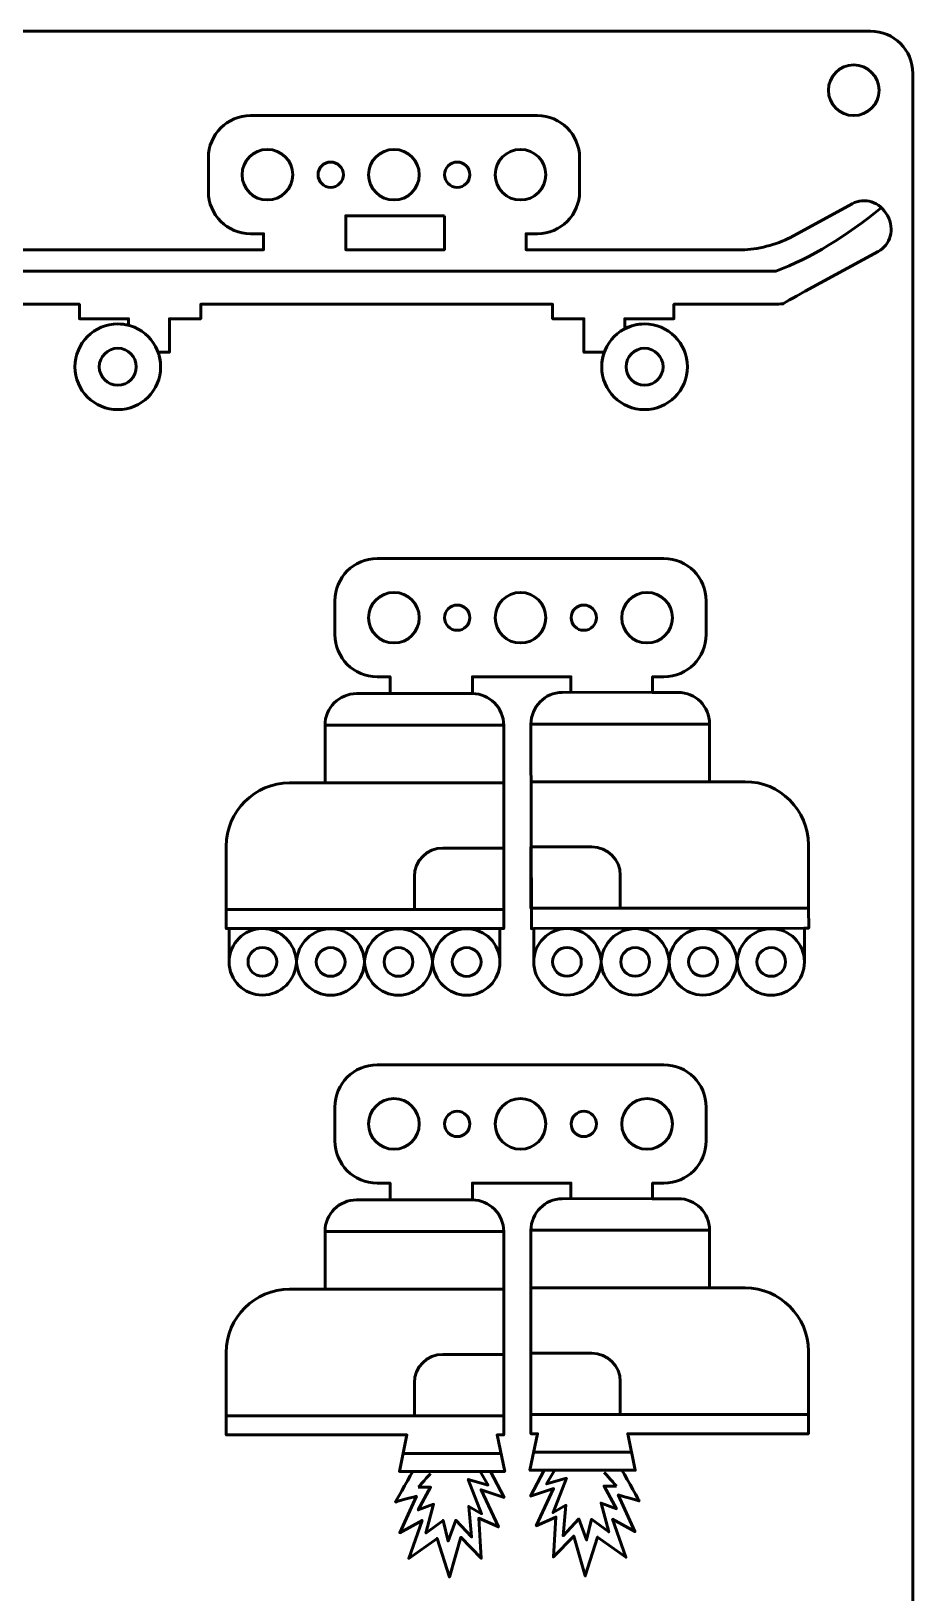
# Model space of a CAD drawing. Header units: centimetres. Extents: x -10.5 to 10.4, y -14.9 to 14.9.
# Drawn here: x -0.05 to 10.4, y -3.56 to 14.95 of the extents above; entities that cross this region are included whole.
import ezdxf

# ---------------------------------------------------------------- set-up
doc = ezdxf.new("R2010")
doc.units = ezdxf.units.CM
doc.header["$MEASUREMENT"] = 0
doc.layers.add('Layer 1', color=7, linetype='Continuous')

msp = doc.modelspace()

# ---------------------------------------------------------------- linework, layer by layer
at = {"layer": 'Layer 1', "lineweight": 53}
msp.add_ellipse((9.7, 14.25), major_axis=(0, 0.3), ratio=1, dxfattribs=at)
at = {"layer": 'Layer 1', "color": 1, "lineweight": 53}
msp.add_open_spline([(-10.5, -14.45), (-10.5, -14.45), (-10.5, 14.45), (-10.5, 14.45), (-10.5, 14.45), (-10.5, 14.72614), (-10.27614, 14.95), (-10, 14.95), (-10, 14.95), (-10, 14.95), (9.9, 14.95), (9.9, 14.95), (9.9, 14.95), (10.17614, 14.95), (10.4, 14.72614), (10.4, 14.45), (10.4, 14.45), (10.4, 14.45), (10.4, -14.45), (10.4, -14.45), (10.4, -14.45), (10.4, -14.72614), (10.17614, -14.95), (9.9, -14.95), (9.9, -14.95), (9.9, -14.95), (-10, -14.95), (-10, -14.95), (-10, -14.95), (-10.27614, -14.95), (-10.5, -14.72614), (-10.5, -14.45)], degree=3, knots=[0, 0, 0, 0, 0.11111111, 0.11111111, 0.11111111, 0.11111111, 0.22222222, 0.22222222, 0.22222222, 0.22222222, 0.33333333, 0.33333333, 0.33333333, 0.33333333, 0.44444444, 0.44444444, 0.44444444, 0.44444444, 0.55555556, 0.55555556, 0.55555556, 0.55555556, 0.66666667, 0.66666667, 0.66666667, 0.66666667, 0.77777778, 0.77777778, 0.77777778, 0.77777778, 1, 1, 1, 1], dxfattribs=at)
at = {"layer": 'Layer 1', "color": 3, "lineweight": 53}
for points, knots in [([(5.95, 12.55), (5.95, 12.55), (5.81658, 12.55), (5.81658, 12.55), (5.81658, 12.55), (5.81658, 12.55), (5.81658, 12.35951), (5.81658, 12.35951), (5.81658, 12.35951), (5.81658, 12.35951), (8.37794, 12.35951), (8.37794, 12.35951), (8.37794, 12.35951), (8.54294, 12.35951), (8.79652, 12.42405), (8.94147, 12.50291), (8.94147, 12.50291), (8.94147, 12.50291), (9.68231, 12.90594), (9.68231, 12.90594), (9.68231, 12.90594), (9.82723, 12.98479), (10.01032, 12.93072), (10.09997, 12.76593), (10.09997, 12.76593), (10.18958, 12.60117), (10.13548, 12.41806), (9.99053, 12.3392), (9.99053, 12.3392), (9.99053, 12.3392), (9.12376, 11.86764), (9.12376, 11.86764), (9.12376, 11.86764), (8.97883, 11.7888), (8.86023, 11.72205), (8.86023, 11.71937), (8.86023, 11.71937), (8.86023, 11.71668), (8.72525, 11.71446), (8.56026, 11.71446), (8.56026, 11.71446), (8.56026, 11.71446), (7.56819, 11.71446), (7.56819, 11.71446), (7.56819, 11.71446), (7.56819, 11.71446), (7.56819, 11.54313), (7.56819, 11.54313), (7.56819, 11.54313), (7.56819, 11.54313), (6.98611, 11.54313), (6.98611, 11.54313), (6.98611, 11.54313), (6.98611, 11.54313), (6.98611, 11.42385), (6.98611, 11.42385), (6.98611, 11.42385), (7.05624, 11.46042), (7.13597, 11.48112), (7.22054, 11.48112), (7.22054, 11.48112), (7.50101, 11.48112), (7.72837, 11.25374), (7.72837, 10.97329), (7.72837, 10.97329), (7.72837, 10.69281), (7.50101, 10.46544), (7.22054, 10.46544), (7.22054, 10.46544), (6.94007, 10.46544), (6.71269, 10.69281), (6.71269, 10.97329), (6.71269, 10.97329), (6.71269, 11.03403), (6.72337, 11.09226), (6.74293, 11.14625), (6.74293, 11.14625), (6.74293, 11.14625), (6.50105, 11.14625), (6.50105, 11.14625), (6.50105, 11.14625), (6.50105, 11.14625), (6.50105, 11.54313), (6.50105, 11.54313), (6.50105, 11.54313), (6.50105, 11.54313), (6.13064, 11.54313), (6.13064, 11.54313), (6.13064, 11.54313), (6.13064, 11.54313), (6.13064, 11.71446), (6.13064, 11.71446), (6.13064, 11.71446), (6.13064, 11.71446), (1.95904, 11.71446), (1.95904, 11.71446), (1.95904, 11.71446), (1.95904, 11.71446), (1.95904, 11.54313), (1.95904, 11.54313), (1.95904, 11.54313), (1.95904, 11.54313), (1.58863, 11.54313), (1.58863, 11.54313), (1.58863, 11.54313), (1.58863, 11.54313), (1.58862, 11.14625), (1.58862, 11.14625), (1.58862, 11.14625), (1.58862, 11.14625), (1.45399, 11.14625), (1.45399, 11.14625), (1.45399, 11.14625), (1.47354, 11.09226), (1.48423, 11.03403), (1.48423, 10.97329), (1.48423, 10.97329), (1.48423, 10.69281), (1.25686, 10.46544), (0.97639, 10.46544), (0.97639, 10.46544), (0.69593, 10.46544), (0.46854, 10.69281), (0.46854, 10.97329), (0.46854, 10.97329), (0.46854, 11.25374), (0.69593, 11.48112), (0.97639, 11.48112), (0.97639, 11.48112), (1.02031, 11.48112), (1.06292, 11.47554), (1.10356, 11.46506), (1.10356, 11.46506), (1.10356, 11.46506), (1.10356, 11.54313), (1.10356, 11.54313), (1.10356, 11.54313), (1.10356, 11.54313), (0.52148, 11.54313), (0.52148, 11.54313), (0.52148, 11.54313), (0.52148, 11.54313), (0.52148, 11.71446), (0.52148, 11.71446), (0.52148, 11.71446), (0.52148, 11.71446), (-0.52348, 11.71446), (-0.52348, 11.71446), (-0.52348, 11.71446), (-0.68849, 11.71446), (-0.8235, 11.72074), (-0.8235, 11.72836), (-0.8235, 11.72836), (-0.8235, 11.736), (-0.82588, 11.73786), (-0.82879, 11.73246), (-0.82879, 11.73246), (-0.83169, 11.72709), (-0.95267, 11.78719), (-1.0976, 11.86605), (-1.0976, 11.86605), (-1.0976, 11.86605), (-1.9673, 12.3392), (-1.9673, 12.3392), (-1.9673, 12.3392), (-2.11224, 12.41806), (-2.16632, 12.60117), (-2.07668, 12.76593), (-2.07668, 12.76593), (-1.98709, 12.93072), (-1.80398, 12.9848), (-1.65905, 12.90594), (-1.65905, 12.90594), (-1.65905, 12.90594), (-0.91821, 12.50291), (-0.91821, 12.50291), (-0.91821, 12.50291), (-0.77327, 12.42405), (-0.5197, 12.35951), (-0.35468, 12.35952), (-0.35468, 12.35952), (-0.35468, 12.35952), (2.7043, 12.35951), (2.7043, 12.35951), (2.7043, 12.35951), (2.7043, 12.35951), (2.7043, 12.55), (2.7043, 12.55), (2.7043, 12.55), (2.7043, 12.55), (2.55, 12.55), (2.55, 12.55), (2.55, 12.55), (2.27386, 12.55), (2.05, 12.77386), (2.05, 13.05), (2.05, 13.05), (2.05, 13.05), (2.05, 13.45), (2.05, 13.45), (2.05, 13.45), (2.05, 13.72614), (2.27386, 13.95), (2.55, 13.95), (2.55, 13.95), (2.55, 13.95), (5.95, 13.95), (5.95, 13.95), (5.95, 13.95), (6.22614, 13.95), (6.45, 13.72614), (6.45, 13.45), (6.45, 13.45), (6.45, 13.45), (6.45, 13.05), (6.45, 13.05), (6.45, 13.05), (6.45, 12.77386), (6.22614, 12.55), (5.95, 12.55)], [0, 0, 0, 0, 0.01785714, 0.01785714, 0.01785714, 0.01785714, 0.03571429, 0.03571429, 0.03571429, 0.03571429, 0.05357143, 0.05357143, 0.05357143, 0.05357143, 0.07142857, 0.07142857, 0.07142857, 0.07142857, 0.08928571, 0.08928571, 0.08928571, 0.08928571, 0.10714286, 0.10714286, 0.10714286, 0.10714286, 0.125, 0.125, 0.125, 0.125, 0.14285714, 0.14285714, 0.14285714, 0.14285714, 0.16071429, 0.16071429, 0.16071429, 0.16071429, 0.17857143, 0.17857143, 0.17857143, 0.17857143, 0.19642857, 0.19642857, 0.19642857, 0.19642857, 0.21428571, 0.21428571, 0.21428571, 0.21428571, 0.23214286, 0.23214286, 0.23214286, 0.23214286, 0.25, 0.25, 0.25, 0.25, 0.26785714, 0.26785714, 0.26785714, 0.26785714, 0.28571429, 0.28571429, 0.28571429, 0.28571429, 0.30357143, 0.30357143, 0.30357143, 0.30357143, 0.32142857, 0.32142857, 0.32142857, 0.32142857, 0.33928571, 0.33928571, 0.33928571, 0.33928571, 0.35714286, 0.35714286, 0.35714286, 0.35714286, 0.375, 0.375, 0.375, 0.375, 0.39285714, 0.39285714, 0.39285714, 0.39285714, 0.41071429, 0.41071429, 0.41071429, 0.41071429, 0.42857143, 0.42857143, 0.42857143, 0.42857143, 0.44642857, 0.44642857, 0.44642857, 0.44642857, 0.46428571, 0.46428571, 0.46428571, 0.46428571, 0.48214286, 0.48214286, 0.48214286, 0.48214286, 0.5, 0.5, 0.5, 0.5, 0.51785714, 0.51785714, 0.51785714, 0.51785714, 0.53571429, 0.53571429, 0.53571429, 0.53571429, 0.55357143, 0.55357143, 0.55357143, 0.55357143, 0.57142857, 0.57142857, 0.57142857, 0.57142857, 0.58928571, 0.58928571, 0.58928571, 0.58928571, 0.60714286, 0.60714286, 0.60714286, 0.60714286, 0.625, 0.625, 0.625, 0.625, 0.64285714, 0.64285714, 0.64285714, 0.64285714, 0.66071429, 0.66071429, 0.66071429, 0.66071429, 0.67857143, 0.67857143, 0.67857143, 0.67857143, 0.69642857, 0.69642857, 0.69642857, 0.69642857, 0.71428571, 0.71428571, 0.71428571, 0.71428571, 0.73214286, 0.73214286, 0.73214286, 0.73214286, 0.75, 0.75, 0.75, 0.75, 0.76785714, 0.76785714, 0.76785714, 0.76785714, 0.78571429, 0.78571429, 0.78571429, 0.78571429, 0.80357143, 0.80357143, 0.80357143, 0.80357143, 0.82142857, 0.82142857, 0.82142857, 0.82142857, 0.83928571, 0.83928571, 0.83928571, 0.83928571, 0.85714286, 0.85714286, 0.85714286, 0.85714286, 0.875, 0.875, 0.875, 0.875, 0.89285714, 0.89285714, 0.89285714, 0.89285714, 0.91071429, 0.91071429, 0.91071429, 0.91071429, 0.92857143, 0.92857143, 0.92857143, 0.92857143, 0.94642857, 0.94642857, 0.94642857, 0.94642857, 0.96428571, 0.96428571, 0.96428571, 0.96428571, 1, 1, 1, 1]), ([(7.45, 7.3), (7.45, 7.3), (7.31657, 7.3), (7.31657, 7.3), (7.31657, 7.3), (7.31657, 7.3), (7.31657, 7.1118), (7.31657, 7.1118), (7.31657, 7.1118), (7.31657, 7.1118), (7.61686, 7.11463), (7.61686, 7.11463), (7.61686, 7.11463), (7.82403, 7.11463), (7.99203, 6.94663), (7.99203, 6.73945), (7.99203, 6.73945), (7.99203, 6.73945), (7.99203, 6.05629), (7.99203, 6.05629), (7.99203, 6.05629), (7.99203, 6.05629), (8.41193, 6.05629), (8.41193, 6.05629), (8.41193, 6.05629), (8.82601, 6.05629), (9.16204, 5.72029), (9.16204, 5.30621), (9.16204, 5.30621), (9.16204, 5.30621), (9.16204, 4.55613), (9.16204, 4.55613), (9.16204, 4.55613), (9.16204, 4.55613), (9.16588, 4.3217), (9.16588, 4.3217), (9.16588, 4.3217), (9.16588, 4.3217), (9.11633, 4.32159), (9.11633, 4.32159), (9.11633, 4.32159), (9.11633, 4.32159), (9.11632, 3.92011), (9.11632, 3.92011), (9.11632, 3.92011), (9.11632, 3.70251), (8.93993, 3.52606), (8.7223, 3.52606), (8.7223, 3.52606), (8.50466, 3.52606), (8.32824, 3.70251), (8.31775, 3.92048), (8.31775, 3.92048), (8.30725, 3.70321), (8.13083, 3.52678), (7.9132, 3.52678), (7.9132, 3.52678), (7.69558, 3.52678), (7.51916, 3.70321), (7.51146, 3.92066), (7.51146, 3.92066), (7.50376, 3.70285), (7.32734, 3.52642), (7.10971, 3.52642), (7.10971, 3.52642), (6.89209, 3.52642), (6.71567, 3.70285), (6.70518, 3.92084), (6.70518, 3.92084), (6.69469, 3.70357), (6.51826, 3.52714), (6.30064, 3.52714), (6.30064, 3.52714), (6.083, 3.52714), (5.90657, 3.70357), (5.90657, 3.9212), (5.90657, 3.9212), (5.90657, 3.9212), (5.90658, 4.31445), (5.90658, 4.31445), (5.90658, 4.31445), (5.90658, 4.31445), (5.87905, 4.31439), (5.87905, 4.31439), (5.87905, 4.31439), (5.87905, 4.31439), (5.87379, 6.73945), (5.87379, 6.73945), (5.87379, 6.73945), (5.87379, 6.94531), (6.03967, 7.11251), (6.24526, 7.11463), (6.24526, 7.11463), (6.24526, 7.11463), (6.34714, 7.11545), (6.34714, 7.11545), (6.34714, 7.11545), (6.34714, 7.11545), (6.34714, 7.3), (6.34714, 7.3), (6.34714, 7.3), (6.34714, 7.3), (5.1793, 7.3), (5.1793, 7.3), (5.1793, 7.3), (5.1793, 7.3), (5.1793, 7.10021), (5.1793, 7.10021), (5.1793, 7.10021), (5.38488, 7.09809), (5.55078, 6.93089), (5.55078, 6.72504), (5.55078, 6.72504), (5.55078, 6.72504), (5.55073, 4.5417), (5.55073, 4.5417), (5.55073, 4.5417), (5.55073, 4.5417), (5.55069, 4.31449), (5.55069, 4.31449), (5.55069, 4.31449), (5.55069, 4.31449), (5.50603, 4.31449), (5.50603, 4.31449), (5.50603, 4.31449), (5.50603, 4.31449), (5.50602, 3.91957), (5.50602, 3.91957), (5.50602, 3.91957), (5.50602, 3.70197), (5.32963, 3.52552), (5.112, 3.52552), (5.112, 3.52552), (4.89436, 3.52552), (4.71794, 3.70197), (4.70745, 3.91994), (4.70745, 3.91994), (4.69695, 3.70267), (4.52053, 3.52624), (4.3029, 3.52624), (4.3029, 3.52624), (4.08528, 3.52624), (3.90886, 3.70267), (3.90116, 3.92012), (3.90116, 3.92012), (3.89346, 3.70231), (3.71704, 3.52588), (3.49941, 3.52588), (3.49941, 3.52588), (3.28179, 3.52588), (3.10537, 3.70231), (3.09488, 3.9203), (3.09488, 3.9203), (3.08439, 3.70303), (2.90796, 3.5266), (2.69034, 3.5266), (2.69034, 3.5266), (2.4727, 3.5266), (2.29627, 3.70303), (2.29627, 3.92066), (2.29627, 3.92066), (2.29627, 3.92066), (2.29628, 4.3145), (2.29628, 4.3145), (2.29628, 4.3145), (2.29628, 4.3145), (2.26128, 4.3145), (2.26128, 4.3145), (2.26128, 4.3145), (2.26128, 4.3145), (2.26253, 4.54171), (2.26253, 4.54171), (2.26253, 4.54171), (2.26253, 4.54171), (2.26254, 5.2918), (2.26254, 5.2918), (2.26254, 5.2918), (2.26254, 5.70587), (2.59856, 6.04188), (3.01263, 6.04188), (3.01263, 6.04188), (3.01263, 6.04188), (3.43253, 6.04188), (3.43253, 6.04188), (3.43253, 6.04188), (3.43253, 6.04188), (3.43253, 6.72504), (3.43253, 6.72504), (3.43253, 6.72504), (3.43253, 6.93221), (3.60053, 7.10021), (3.8077, 7.10021), (3.8077, 7.10021), (3.8077, 7.10021), (4.2043, 7.10023), (4.2043, 7.10023), (4.2043, 7.10023), (4.2043, 7.10023), (4.2043, 7.3), (4.2043, 7.3), (4.2043, 7.3), (4.2043, 7.3), (4.05, 7.3), (4.05, 7.3), (4.05, 7.3), (3.77386, 7.3), (3.55, 7.52386), (3.55, 7.8), (3.55, 7.8), (3.55, 7.8), (3.55, 8.2), (3.55, 8.2), (3.55, 8.2), (3.55, 8.47614), (3.77386, 8.7), (4.05, 8.7), (4.05, 8.7), (4.05, 8.7), (7.45, 8.7), (7.45, 8.7), (7.45, 8.7), (7.72614, 8.7), (7.95, 8.47614), (7.95, 8.2), (7.95, 8.2), (7.95, 8.2), (7.95, 7.8), (7.95, 7.8), (7.95, 7.8), (7.95, 7.52386), (7.72614, 7.3), (7.45, 7.3)], [0, 0, 0, 0, 0.01694915, 0.01694915, 0.01694915, 0.01694915, 0.03389831, 0.03389831, 0.03389831, 0.03389831, 0.05084746, 0.05084746, 0.05084746, 0.05084746, 0.06779661, 0.06779661, 0.06779661, 0.06779661, 0.08474576, 0.08474576, 0.08474576, 0.08474576, 0.10169492, 0.10169492, 0.10169492, 0.10169492, 0.11864407, 0.11864407, 0.11864407, 0.11864407, 0.13559322, 0.13559322, 0.13559322, 0.13559322, 0.15254237, 0.15254237, 0.15254237, 0.15254237, 0.16949153, 0.16949153, 0.16949153, 0.16949153, 0.18644068, 0.18644068, 0.18644068, 0.18644068, 0.20338983, 0.20338983, 0.20338983, 0.20338983, 0.22033898, 0.22033898, 0.22033898, 0.22033898, 0.23728814, 0.23728814, 0.23728814, 0.23728814, 0.25423729, 0.25423729, 0.25423729, 0.25423729, 0.27118644, 0.27118644, 0.27118644, 0.27118644, 0.28813559, 0.28813559, 0.28813559, 0.28813559, 0.30508475, 0.30508475, 0.30508475, 0.30508475, 0.3220339, 0.3220339, 0.3220339, 0.3220339, 0.33898305, 0.33898305, 0.33898305, 0.33898305, 0.3559322, 0.3559322, 0.3559322, 0.3559322, 0.37288136, 0.37288136, 0.37288136, 0.37288136, 0.38983051, 0.38983051, 0.38983051, 0.38983051, 0.40677966, 0.40677966, 0.40677966, 0.40677966, 0.42372881, 0.42372881, 0.42372881, 0.42372881, 0.44067797, 0.44067797, 0.44067797, 0.44067797, 0.45762712, 0.45762712, 0.45762712, 0.45762712, 0.47457627, 0.47457627, 0.47457627, 0.47457627, 0.49152542, 0.49152542, 0.49152542, 0.49152542, 0.50847458, 0.50847458, 0.50847458, 0.50847458, 0.52542373, 0.52542373, 0.52542373, 0.52542373, 0.54237288, 0.54237288, 0.54237288, 0.54237288, 0.55932203, 0.55932203, 0.55932203, 0.55932203, 0.57627119, 0.57627119, 0.57627119, 0.57627119, 0.59322034, 0.59322034, 0.59322034, 0.59322034, 0.61016949, 0.61016949, 0.61016949, 0.61016949, 0.62711864, 0.62711864, 0.62711864, 0.62711864, 0.6440678, 0.6440678, 0.6440678, 0.6440678, 0.66101695, 0.66101695, 0.66101695, 0.66101695, 0.6779661, 0.6779661, 0.6779661, 0.6779661, 0.69491525, 0.69491525, 0.69491525, 0.69491525, 0.71186441, 0.71186441, 0.71186441, 0.71186441, 0.72881356, 0.72881356, 0.72881356, 0.72881356, 0.74576271, 0.74576271, 0.74576271, 0.74576271, 0.76271186, 0.76271186, 0.76271186, 0.76271186, 0.77966102, 0.77966102, 0.77966102, 0.77966102, 0.79661017, 0.79661017, 0.79661017, 0.79661017, 0.81355932, 0.81355932, 0.81355932, 0.81355932, 0.83050847, 0.83050847, 0.83050847, 0.83050847, 0.84745763, 0.84745763, 0.84745763, 0.84745763, 0.86440678, 0.86440678, 0.86440678, 0.86440678, 0.88135593, 0.88135593, 0.88135593, 0.88135593, 0.89830508, 0.89830508, 0.89830508, 0.89830508, 0.91525424, 0.91525424, 0.91525424, 0.91525424, 0.93220339, 0.93220339, 0.93220339, 0.93220339, 0.94915254, 0.94915254, 0.94915254, 0.94915254, 0.96610169, 0.96610169, 0.96610169, 0.96610169, 1, 1, 1, 1]), ([(7.45, 1.3), (7.45, 1.3), (7.31657, 1.3), (7.31657, 1.3), (7.31657, 1.3), (7.31657, 1.3), (7.31657, 1.1118), (7.31657, 1.1118), (7.31657, 1.1118), (7.31657, 1.1118), (7.61686, 1.11463), (7.61686, 1.11463), (7.61686, 1.11463), (7.82402, 1.11463), (7.99202, 0.94663), (7.99202, 0.73946), (7.99202, 0.73946), (7.99202, 0.73946), (7.99202, 0.0563), (7.99202, 0.0563), (7.99202, 0.0563), (7.99202, 0.0563), (8.41193, 0.0563), (8.41193, 0.0563), (8.41193, 0.0563), (8.82601, 0.0563), (9.16203, -0.2797), (9.16203, -0.69379), (9.16203, -0.69379), (9.16203, -0.69379), (9.16203, -1.44387), (9.16203, -1.44387), (9.16203, -1.44387), (9.16203, -1.44387), (9.16203, -1.67098), (9.16203, -1.67098), (9.16203, -1.67098), (9.16203, -1.67098), (7.02067, -1.67099), (7.02067, -1.67099), (7.02067, -1.67099), (7.02067, -1.67099), (7.11058, -2.1036), (7.11058, -2.1036), (7.11058, -2.1036), (7.11058, -2.1036), (6.95094, -2.1036), (6.95094, -2.1036), (6.95094, -2.1036), (7.02322, -2.2287), (7.1629, -2.47157), (7.15518, -2.46665), (7.15518, -2.46665), (7.14484, -2.46004), (6.90902, -2.3972), (6.90902, -2.3972), (6.90902, -2.3972), (6.90902, -2.3972), (7.10596, -2.83046), (7.10596, -2.83046), (7.10596, -2.83046), (7.10596, -2.83046), (6.84194, -2.68493), (6.84194, -2.68493), (6.84194, -2.68493), (6.84194, -2.68493), (6.99873, -3.13472), (6.99873, -3.13472), (6.99873, -3.13472), (6.99873, -3.13472), (6.66286, -2.8966), (6.66286, -2.8966), (6.66286, -2.8966), (6.66286, -2.8966), (6.51773, -3.35631), (6.51773, -3.35631), (6.51773, -3.35631), (6.51773, -3.35631), (6.38039, -2.88337), (6.38039, -2.88337), (6.38039, -2.88337), (6.38039, -2.88337), (6.1394, -3.13142), (6.1394, -3.13142), (6.1394, -3.13142), (6.1394, -3.13142), (6.17048, -2.65847), (6.17048, -2.65847), (6.17048, -2.65847), (6.17048, -2.65847), (5.93729, -2.761), (5.93729, -2.761), (5.93729, -2.761), (5.93729, -2.761), (6.14198, -2.32113), (6.14198, -2.32113), (6.14198, -2.32113), (6.14198, -2.32113), (5.8699, -2.41043), (5.8699, -2.41043), (5.8699, -2.41043), (5.8699, -2.41043), (6.03134, -2.1036), (6.03134, -2.1036), (6.03134, -2.1036), (6.03134, -2.1036), (5.8621, -2.1036), (5.8621, -2.1036), (5.8621, -2.1036), (5.8621, -2.1036), (5.95201, -1.67099), (5.95201, -1.67099), (5.95201, -1.67099), (5.95201, -1.67099), (5.87387, -1.67099), (5.87387, -1.67099), (5.87387, -1.67099), (5.87387, -1.67099), (5.87383, -1.44389), (5.87383, -1.44389), (5.87383, -1.44389), (5.87383, -1.44389), (5.87378, 0.73946), (5.87378, 0.73946), (5.87378, 0.73946), (5.87378, 0.94532), (6.03966, 1.11251), (6.24526, 1.11463), (6.24526, 1.11463), (6.24526, 1.11463), (6.34714, 1.11545), (6.34714, 1.11545), (6.34714, 1.11545), (6.34714, 1.11545), (6.34714, 1.3), (6.34714, 1.3), (6.34714, 1.3), (6.34714, 1.3), (5.1793, 1.3), (5.1793, 1.3), (5.1793, 1.3), (5.1793, 1.3), (5.1793, 1.10021), (5.1793, 1.10021), (5.1793, 1.10021), (5.38488, 1.09809), (5.55078, 0.93089), (5.55078, 0.72504), (5.55078, 0.72504), (5.55078, 0.72504), (5.55073, -1.4583), (5.55073, -1.4583), (5.55073, -1.4583), (5.55073, -1.4583), (5.55069, -1.68541), (5.55069, -1.68541), (5.55069, -1.68541), (5.55069, -1.68541), (5.47255, -1.68541), (5.47255, -1.68541), (5.47255, -1.68541), (5.47255, -1.68541), (5.56245, -2.11802), (5.56245, -2.11802), (5.56245, -2.11802), (5.56245, -2.11802), (5.3932, -2.11802), (5.3932, -2.11802), (5.3932, -2.11802), (5.3932, -2.11802), (5.55465, -2.42487), (5.55465, -2.42487), (5.55465, -2.42487), (5.55465, -2.42487), (5.28256, -2.33558), (5.28256, -2.33558), (5.28256, -2.33558), (5.28256, -2.33558), (5.48727, -2.77544), (5.48727, -2.77544), (5.48727, -2.77544), (5.48727, -2.77544), (5.25406, -2.67292), (5.25406, -2.67292), (5.25406, -2.67292), (5.25406, -2.67292), (5.28515, -3.14586), (5.28515, -3.14586), (5.28515, -3.14586), (5.28515, -3.14586), (5.04417, -2.89781), (5.04417, -2.89781), (5.04417, -2.89781), (5.04417, -2.89781), (4.90683, -3.37076), (4.90683, -3.37076), (4.90683, -3.37076), (4.90683, -3.37076), (4.76171, -2.91104), (4.76171, -2.91104), (4.76171, -2.91104), (4.76171, -2.91104), (4.42584, -3.14917), (4.42584, -3.14917), (4.42584, -3.14917), (4.42584, -3.14917), (4.58261, -2.69938), (4.58261, -2.69938), (4.58261, -2.69938), (4.58261, -2.69938), (4.31861, -2.8449), (4.31861, -2.8449), (4.31861, -2.8449), (4.31861, -2.8449), (4.51554, -2.41164), (4.51554, -2.41164), (4.51554, -2.41164), (4.51554, -2.41164), (4.27974, -2.47448), (4.26936, -2.4811), (4.26936, -2.4811), (4.26167, -2.48602), (4.40136, -2.24311), (4.47363, -2.11802), (4.47363, -2.11802), (4.47363, -2.11802), (4.31397, -2.11802), (4.31397, -2.11802), (4.31397, -2.11802), (4.31397, -2.11802), (4.40388, -1.6854), (4.40388, -1.6854), (4.40388, -1.6854), (4.40388, -1.6854), (2.26252, -1.68539), (2.26252, -1.68539), (2.26252, -1.68539), (2.26252, -1.68539), (2.26253, -1.45829), (2.26253, -1.45829), (2.26253, -1.45829), (2.26253, -1.45829), (2.26254, -0.7082), (2.26254, -0.7082), (2.26254, -0.7082), (2.26254, -0.29413), (2.59856, 0.04188), (3.01263, 0.04188), (3.01263, 0.04188), (3.01263, 0.04188), (3.43253, 0.04188), (3.43253, 0.04188), (3.43253, 0.04188), (3.43253, 0.04188), (3.43253, 0.72504), (3.43253, 0.72504), (3.43253, 0.72504), (3.43253, 0.93221), (3.60053, 1.10021), (3.8077, 1.10021), (3.8077, 1.10021), (3.8077, 1.10021), (4.2043, 1.10024), (4.2043, 1.10024), (4.2043, 1.10024), (4.2043, 1.10024), (4.2043, 1.3), (4.2043, 1.3), (4.2043, 1.3), (4.2043, 1.3), (4.05, 1.3), (4.05, 1.3), (4.05, 1.3), (3.77386, 1.3), (3.55, 1.52386), (3.55, 1.8), (3.55, 1.8), (3.55, 1.8), (3.55, 2.2), (3.55, 2.2), (3.55, 2.2), (3.55, 2.47614), (3.77386, 2.7), (4.05, 2.7), (4.05, 2.7), (4.05, 2.7), (7.45, 2.7), (7.45, 2.7), (7.45, 2.7), (7.72614, 2.7), (7.95, 2.47614), (7.95, 2.2), (7.95, 2.2), (7.95, 2.2), (7.95, 1.8), (7.95, 1.8), (7.95, 1.8), (7.95, 1.52386), (7.72614, 1.3), (7.45, 1.3)], [0, 0, 0, 0, 0.01315789, 0.01315789, 0.01315789, 0.01315789, 0.02631579, 0.02631579, 0.02631579, 0.02631579, 0.03947368, 0.03947368, 0.03947368, 0.03947368, 0.05263158, 0.05263158, 0.05263158, 0.05263158, 0.06578947, 0.06578947, 0.06578947, 0.06578947, 0.07894737, 0.07894737, 0.07894737, 0.07894737, 0.09210526, 0.09210526, 0.09210526, 0.09210526, 0.10526316, 0.10526316, 0.10526316, 0.10526316, 0.11842105, 0.11842105, 0.11842105, 0.11842105, 0.13157895, 0.13157895, 0.13157895, 0.13157895, 0.14473684, 0.14473684, 0.14473684, 0.14473684, 0.15789474, 0.15789474, 0.15789474, 0.15789474, 0.17105263, 0.17105263, 0.17105263, 0.17105263, 0.18421053, 0.18421053, 0.18421053, 0.18421053, 0.19736842, 0.19736842, 0.19736842, 0.19736842, 0.21052632, 0.21052632, 0.21052632, 0.21052632, 0.22368421, 0.22368421, 0.22368421, 0.22368421, 0.23684211, 0.23684211, 0.23684211, 0.23684211, 0.25, 0.25, 0.25, 0.25, 0.26315789, 0.26315789, 0.26315789, 0.26315789, 0.27631579, 0.27631579, 0.27631579, 0.27631579, 0.28947368, 0.28947368, 0.28947368, 0.28947368, 0.30263158, 0.30263158, 0.30263158, 0.30263158, 0.31578947, 0.31578947, 0.31578947, 0.31578947, 0.32894737, 0.32894737, 0.32894737, 0.32894737, 0.34210526, 0.34210526, 0.34210526, 0.34210526, 0.35526316, 0.35526316, 0.35526316, 0.35526316, 0.36842105, 0.36842105, 0.36842105, 0.36842105, 0.38157895, 0.38157895, 0.38157895, 0.38157895, 0.39473684, 0.39473684, 0.39473684, 0.39473684, 0.40789474, 0.40789474, 0.40789474, 0.40789474, 0.42105263, 0.42105263, 0.42105263, 0.42105263, 0.43421053, 0.43421053, 0.43421053, 0.43421053, 0.44736842, 0.44736842, 0.44736842, 0.44736842, 0.46052632, 0.46052632, 0.46052632, 0.46052632, 0.47368421, 0.47368421, 0.47368421, 0.47368421, 0.48684211, 0.48684211, 0.48684211, 0.48684211, 0.5, 0.5, 0.5, 0.5, 0.51315789, 0.51315789, 0.51315789, 0.51315789, 0.52631579, 0.52631579, 0.52631579, 0.52631579, 0.53947368, 0.53947368, 0.53947368, 0.53947368, 0.55263158, 0.55263158, 0.55263158, 0.55263158, 0.56578947, 0.56578947, 0.56578947, 0.56578947, 0.57894737, 0.57894737, 0.57894737, 0.57894737, 0.59210526, 0.59210526, 0.59210526, 0.59210526, 0.60526316, 0.60526316, 0.60526316, 0.60526316, 0.61842105, 0.61842105, 0.61842105, 0.61842105, 0.63157895, 0.63157895, 0.63157895, 0.63157895, 0.64473684, 0.64473684, 0.64473684, 0.64473684, 0.65789474, 0.65789474, 0.65789474, 0.65789474, 0.67105263, 0.67105263, 0.67105263, 0.67105263, 0.68421053, 0.68421053, 0.68421053, 0.68421053, 0.69736842, 0.69736842, 0.69736842, 0.69736842, 0.71052632, 0.71052632, 0.71052632, 0.71052632, 0.72368421, 0.72368421, 0.72368421, 0.72368421, 0.73684211, 0.73684211, 0.73684211, 0.73684211, 0.75, 0.75, 0.75, 0.75, 0.76315789, 0.76315789, 0.76315789, 0.76315789, 0.77631579, 0.77631579, 0.77631579, 0.77631579, 0.78947368, 0.78947368, 0.78947368, 0.78947368, 0.80263158, 0.80263158, 0.80263158, 0.80263158, 0.81578947, 0.81578947, 0.81578947, 0.81578947, 0.82894737, 0.82894737, 0.82894737, 0.82894737, 0.84210526, 0.84210526, 0.84210526, 0.84210526, 0.85526316, 0.85526316, 0.85526316, 0.85526316, 0.86842105, 0.86842105, 0.86842105, 0.86842105, 0.88157895, 0.88157895, 0.88157895, 0.88157895, 0.89473684, 0.89473684, 0.89473684, 0.89473684, 0.90789474, 0.90789474, 0.90789474, 0.90789474, 0.92105263, 0.92105263, 0.92105263, 0.92105263, 0.93421053, 0.93421053, 0.93421053, 0.93421053, 0.94736842, 0.94736842, 0.94736842, 0.94736842, 0.96052632, 0.96052632, 0.96052632, 0.96052632, 0.97368421, 0.97368421, 0.97368421, 0.97368421, 1, 1, 1, 1])]:
    msp.add_open_spline(points, degree=3, knots=knots, dxfattribs=at)
at = {"layer": 'Layer 1', "lineweight": 53}
for points in [[(2.45, 13.25), (2.45, 13.41568), (2.58432, 13.55), (2.75, 13.55), (2.75, 13.55), (2.91568, 13.55), (3.05, 13.41568), (3.05, 13.25), (3.05, 13.25), (3.05, 13.08432), (2.91568, 12.95), (2.75, 12.95), (2.75, 12.95), (2.58432, 12.95), (2.45, 13.08432), (2.45, 13.25)], [(3.95, 13.25), (3.95, 13.41568), (4.08432, 13.55), (4.25, 13.55), (4.25, 13.55), (4.41568, 13.55), (4.55, 13.41568), (4.55, 13.25), (4.55, 13.25), (4.55, 13.08432), (4.41568, 12.95), (4.25, 12.95), (4.25, 12.95), (4.08432, 12.95), (3.95, 13.08432), (3.95, 13.25)], [(5.45, 13.25), (5.45, 13.41568), (5.58432, 13.55), (5.75, 13.55), (5.75, 13.55), (5.91568, 13.55), (6.05, 13.41568), (6.05, 13.25), (6.05, 13.25), (6.05, 13.08432), (5.91568, 12.95), (5.75, 12.95), (5.75, 12.95), (5.58432, 12.95), (5.45, 13.08432), (5.45, 13.25)], [(3.35, 13.25), (3.35, 13.33284), (3.41716, 13.4), (3.5, 13.4), (3.5, 13.4), (3.58284, 13.4), (3.65, 13.33284), (3.65, 13.25), (3.65, 13.25), (3.65, 13.16716), (3.58284, 13.1), (3.5, 13.1), (3.5, 13.1), (3.41716, 13.1), (3.35, 13.16716), (3.35, 13.25)], [(4.85, 13.25), (4.85, 13.33284), (4.91716, 13.4), (5, 13.4), (5, 13.4), (5.08284, 13.4), (5.15, 13.33284), (5.15, 13.25), (5.15, 13.25), (5.15, 13.16716), (5.08284, 13.1), (5, 13.1), (5, 13.1), (4.91716, 13.1), (4.85, 13.16716), (4.85, 13.25)], [(4.84715, 12.7625), (4.84715, 12.7625), (3.67928, 12.7625), (3.67928, 12.7625), (3.67928, 12.7625), (3.67928, 12.7625), (3.67928, 12.35951), (3.67928, 12.35951), (3.67928, 12.35951), (3.67928, 12.35951), (4.84715, 12.35951), (4.84715, 12.35951), (4.84715, 12.35951), (4.84715, 12.35951), (4.84715, 12.7625), (4.84715, 12.7625)], [(3.95, 8), (3.95, 8.16568), (4.08432, 8.3), (4.25, 8.3), (4.25, 8.3), (4.41568, 8.3), (4.55, 8.16568), (4.55, 8), (4.55, 8), (4.55, 7.83432), (4.41568, 7.7), (4.25, 7.7), (4.25, 7.7), (4.08432, 7.7), (3.95, 7.83432), (3.95, 8)], [(4.85, 8), (4.85, 8.08284), (4.91716, 8.15), (5, 8.15), (5, 8.15), (5.08284, 8.15), (5.15, 8.08284), (5.15, 8), (5.15, 8), (5.15, 7.91716), (5.08284, 7.85), (5, 7.85), (5, 7.85), (4.91716, 7.85), (4.85, 7.91716), (4.85, 8)], [(5.45, 8), (5.45, 8.16568), (5.58432, 8.3), (5.75, 8.3), (5.75, 8.3), (5.91568, 8.3), (6.05, 8.16568), (6.05, 8), (6.05, 8), (6.05, 7.83432), (5.91568, 7.7), (5.75, 7.7), (5.75, 7.7), (5.58432, 7.7), (5.45, 7.83432), (5.45, 8)], [(6.35, 8), (6.35, 8.08284), (6.41716, 8.15), (6.5, 8.15), (6.5, 8.15), (6.58284, 8.15), (6.65, 8.08284), (6.65, 8), (6.65, 8), (6.65, 7.91716), (6.58284, 7.85), (6.5, 7.85), (6.5, 7.85), (6.41716, 7.85), (6.35, 7.91716), (6.35, 8)], [(6.95, 8), (6.95, 8.16568), (7.08432, 8.3), (7.25, 8.3), (7.25, 8.3), (7.41568, 8.3), (7.55, 8.16568), (7.55, 8), (7.55, 8), (7.55, 7.83432), (7.41568, 7.7), (7.25, 7.7), (7.25, 7.7), (7.08432, 7.7), (6.95, 7.83432), (6.95, 8)], [(3.95, 2), (3.95, 2.16568), (4.08432, 2.3), (4.25, 2.3), (4.25, 2.3), (4.41568, 2.3), (4.55, 2.16568), (4.55, 2), (4.55, 2), (4.55, 1.83432), (4.41568, 1.7), (4.25, 1.7), (4.25, 1.7), (4.08432, 1.7), (3.95, 1.83432), (3.95, 2)], [(5.45, 2), (5.45, 2.16568), (5.58432, 2.3), (5.75, 2.3), (5.75, 2.3), (5.91568, 2.3), (6.05, 2.16568), (6.05, 2), (6.05, 2), (6.05, 1.83432), (5.91568, 1.7), (5.75, 1.7), (5.75, 1.7), (5.58432, 1.7), (5.45, 1.83432), (5.45, 2)], [(6.95, 2), (6.95, 2.16568), (7.08432, 2.3), (7.25, 2.3), (7.25, 2.3), (7.41568, 2.3), (7.55, 2.16568), (7.55, 2), (7.55, 2), (7.55, 1.83432), (7.41568, 1.7), (7.25, 1.7), (7.25, 1.7), (7.08432, 1.7), (6.95, 1.83432), (6.95, 2)], [(4.85, 2), (4.85, 2.08284), (4.91716, 2.15), (5, 2.15), (5, 2.15), (5.08284, 2.15), (5.15, 2.08284), (5.15, 2), (5.15, 2), (5.15, 1.91716), (5.08284, 1.85), (5, 1.85), (5, 1.85), (4.91716, 1.85), (4.85, 1.91716), (4.85, 2)], [(6.35, 2), (6.35, 2.08284), (6.41716, 2.15), (6.5, 2.15), (6.5, 2.15), (6.58284, 2.15), (6.65, 2.08284), (6.65, 2), (6.65, 2), (6.65, 1.91716), (6.58284, 1.85), (6.5, 1.85), (6.5, 1.85), (6.41716, 1.85), (6.35, 1.91716), (6.35, 2)]]:
    msp.add_open_spline(points, degree=3, knots=[0, 0, 0, 0, 0.2, 0.2, 0.2, 0.2, 0.4, 0.4, 0.4, 0.4, 0.6, 0.6, 0.6, 0.6, 1, 1, 1, 1], dxfattribs=at)
at = {"layer": 'Layer 1', "color": 5, "lineweight": 53}
for points in [[(8.77647, 12.10756), (9.19466, 12.25765), (9.61047, 12.52296), (10.02484, 12.85723)], [(-0.55452, 12.10756), (-0.55452, 12.10756), (8.77647, 12.10756), (8.77647, 12.10756)], [(4.20605, 7.10011), (4.20605, 7.10011), (5.17733, 7.10011), (5.17733, 7.10011)], [(6.34714, 7.11545), (6.34714, 7.11545), (7.31657, 7.1118), (7.31657, 7.1118)], [(3.43253, 6.72504), (3.43253, 6.72504), (5.55069, 6.72504), (5.55069, 6.72504)], [(7.99203, 6.73945), (7.99203, 6.73945), (5.87387, 6.73945), (5.87387, 6.73945)], [(3.43253, 6.04188), (3.43253, 6.04188), (5.55077, 6.04188), (5.55077, 6.04188)], [(7.99203, 6.05629), (7.99203, 6.05629), (5.87379, 6.05629), (5.87379, 6.05629)], [(4.82941, 5.26954), (4.64288, 5.26954), (4.49164, 5.11831), (4.49164, 4.93176)], [(5.55069, 5.26954), (5.55069, 5.26954), (4.82941, 5.26954), (4.82941, 5.26954)], [(5.87388, 5.28397), (5.87388, 5.28397), (6.59517, 5.28397), (6.59517, 5.28397)], [(6.59517, 5.28397), (6.7817, 5.28397), (6.93293, 5.13273), (6.93293, 4.94618)], [(4.49164, 4.54169), (4.49164, 4.54169), (2.26254, 4.54171), (2.26254, 4.54171)], [(6.93292, 4.5561), (6.93292, 4.5561), (9.16204, 4.55613), (9.16204, 4.55613)], [(2.29628, 4.3145), (2.29628, 4.3145), (5.50603, 4.3145), (5.50603, 4.3145)], [(5.90658, 4.31445), (5.90658, 4.31445), (9.11633, 4.32159), (9.11633, 4.32159)], [(6.34714, 1.11545), (6.34714, 1.11545), (7.31657, 1.1118), (7.31657, 1.1118)], [(4.20604, 1.10011), (4.20604, 1.10011), (5.17732, 1.10011), (5.17732, 1.10011)], [(3.43253, 0.72504), (3.43253, 0.72504), (5.55069, 0.72504), (5.55069, 0.72504)], [(7.99203, 0.73945), (7.99203, 0.73945), (5.87386, 0.73945), (5.87386, 0.73945)], [(3.43253, 0.04188), (3.43253, 0.04188), (5.55076, 0.04188), (5.55076, 0.04188)], [(7.99203, 0.05629), (7.99203, 0.05629), (5.87379, 0.05629), (5.87379, 0.05629)], [(4.82941, -0.73046), (4.64287, -0.73046), (4.49164, -0.88169), (4.49164, -1.06824)], [(5.55069, -0.73046), (5.55069, -0.73046), (4.82941, -0.73046), (4.82941, -0.73046)], [(5.87388, -0.71603), (5.87388, -0.71603), (6.59517, -0.71603), (6.59517, -0.71603)], [(6.59517, -0.71603), (6.78169, -0.71603), (6.93292, -0.86727), (6.93292, -1.05382)], [(4.49164, -1.45832), (4.49164, -1.45832), (2.26254, -1.45829), (2.26254, -1.45829)], [(6.93292, -1.4439), (6.93292, -1.4439), (9.16203, -1.44387), (9.16203, -1.44387)], [(4.3669, -1.90465), (4.3669, -1.90465), (5.50075, -1.90465), (5.50075, -1.90465)], [(7.05767, -1.89023), (7.05767, -1.89023), (5.92381, -1.89023), (5.92381, -1.89023)], [(4.47363, -2.11802), (4.47363, -2.11802), (5.3932, -2.11802), (5.3932, -2.11802)], [(4.68384, -2.14376), (4.67392, -2.15368), (4.53832, -2.30581), (4.53832, -2.30581)], [(6.03134, -2.1036), (6.03134, -2.1036), (6.95094, -2.1036), (6.95094, -2.1036)], [(6.74071, -2.12931), (6.75064, -2.13923), (6.88623, -2.29136), (6.88623, -2.29136)]]:
    msp.add_open_spline(points, degree=3, dxfattribs=at)
for points, knots in [([(1.48422, 10.97329), (1.48422, 10.69281), (1.25686, 10.46543), (0.97638, 10.46543), (0.97638, 10.46543), (0.69593, 10.46543), (0.46854, 10.69281), (0.46854, 10.97329), (0.46854, 10.97329), (0.46854, 11.25374), (0.69593, 11.48111), (0.97638, 11.48111), (0.97638, 11.48111), (1.25686, 11.48111), (1.48422, 11.25374), (1.48422, 10.97329)], [0, 0, 0, 0, 0.2, 0.2, 0.2, 0.2, 0.4, 0.4, 0.4, 0.4, 0.6, 0.6, 0.6, 0.6, 1, 1, 1, 1]), ([(7.72837, 10.97329), (7.72837, 10.69281), (7.50102, 10.46543), (7.22055, 10.46543), (7.22055, 10.46543), (6.94007, 10.46543), (6.71269, 10.69281), (6.71269, 10.97329), (6.71269, 10.97329), (6.71269, 11.25374), (6.94007, 11.48111), (7.22055, 11.48111), (7.22055, 11.48111), (7.50102, 11.48111), (7.72837, 11.25374), (7.72837, 10.97329)], [0, 0, 0, 0, 0.2, 0.2, 0.2, 0.2, 0.4, 0.4, 0.4, 0.4, 0.6, 0.6, 0.6, 0.6, 1, 1, 1, 1]), ([(1.19589, 10.97329), (1.19589, 10.85205), (1.09763, 10.75379), (0.9764, 10.75379), (0.9764, 10.75379), (0.85516, 10.75379), (0.75687, 10.85205), (0.75687, 10.97329), (0.75687, 10.97329), (0.75687, 11.09452), (0.85516, 11.19278), (0.9764, 11.19278), (0.9764, 11.19278), (1.09763, 11.19278), (1.19589, 11.09452), (1.19589, 10.97329)], [0, 0, 0, 0, 0.2, 0.2, 0.2, 0.2, 0.4, 0.4, 0.4, 0.4, 0.6, 0.6, 0.6, 0.6, 1, 1, 1, 1]), ([(7.44004, 10.97329), (7.44004, 10.85205), (7.34178, 10.75379), (7.22055, 10.75379), (7.22055, 10.75379), (7.09931, 10.75379), (7.00102, 10.85205), (7.00102, 10.97329), (7.00102, 10.97329), (7.00102, 11.09452), (7.09931, 11.19278), (7.22055, 11.19278), (7.22055, 11.19278), (7.34178, 11.19278), (7.44004, 11.09452), (7.44004, 10.97329)], [0, 0, 0, 0, 0.2, 0.2, 0.2, 0.2, 0.4, 0.4, 0.4, 0.4, 0.6, 0.6, 0.6, 0.6, 1, 1, 1, 1]), ([(4.49164, 4.93176), (4.49164, 4.93176), (4.49164, 4.54168), (4.49164, 4.54168), (4.49164, 4.54168), (4.49164, 4.54168), (5.55069, 4.54168), (5.55069, 4.54168), (5.55069, 4.54168), (5.55069, 4.54168), (5.55069, 5.26954), (5.55069, 5.26954)], [0, 0, 0, 0, 0.25, 0.25, 0.25, 0.25, 0.5, 0.5, 0.5, 0.5, 1, 1, 1, 1]), ([(6.93293, 4.94618), (6.93293, 4.94618), (6.93293, 4.5561), (6.93293, 4.5561), (6.93293, 4.5561), (6.93293, 4.5561), (5.87388, 4.5561), (5.87388, 4.5561), (5.87388, 4.5561), (5.87388, 4.5561), (5.87388, 5.28397), (5.87388, 5.28397)], [0, 0, 0, 0, 0.25, 0.25, 0.25, 0.25, 0.5, 0.5, 0.5, 0.5, 1, 1, 1, 1]), ([(2.29627, 3.92066), (2.29627, 4.13828), (2.4727, 4.3147), (2.69034, 4.3147), (2.69034, 4.3147), (2.90796, 4.3147), (3.08439, 4.13828), (3.09488, 3.9203), (3.09488, 3.9203), (3.10537, 4.13755), (3.28179, 4.31397), (3.49941, 4.31397), (3.49941, 4.31397), (3.71704, 4.31397), (3.89346, 4.13755), (3.90116, 3.92012), (3.90116, 3.92012), (3.90886, 4.13791), (4.08528, 4.31434), (4.3029, 4.31434), (4.3029, 4.31434), (4.52053, 4.31434), (4.69695, 4.13791), (4.70745, 3.91994), (4.70745, 3.91994), (4.71794, 4.13719), (4.89436, 4.31363), (5.112, 4.31363), (5.112, 4.31363), (5.32963, 4.31363), (5.50602, 4.13719), (5.50602, 3.91958)], [0, 0, 0, 0, 0.11111111, 0.11111111, 0.11111111, 0.11111111, 0.22222222, 0.22222222, 0.22222222, 0.22222222, 0.33333333, 0.33333333, 0.33333333, 0.33333333, 0.44444444, 0.44444444, 0.44444444, 0.44444444, 0.55555556, 0.55555556, 0.55555556, 0.55555556, 0.66666667, 0.66666667, 0.66666667, 0.66666667, 0.77777778, 0.77777778, 0.77777778, 0.77777778, 1, 1, 1, 1]), ([(5.90657, 3.9212), (5.90657, 4.13881), (6.083, 4.31524), (6.30064, 4.31524), (6.30064, 4.31524), (6.51826, 4.31524), (6.69469, 4.13881), (6.70518, 3.92084), (6.70518, 3.92084), (6.71567, 4.13809), (6.89209, 4.31451), (7.10971, 4.31451), (7.10971, 4.31451), (7.32734, 4.31451), (7.50376, 4.13809), (7.51146, 3.92066), (7.51146, 3.92066), (7.51916, 4.13845), (7.69558, 4.31488), (7.9132, 4.31488), (7.9132, 4.31488), (8.13083, 4.31488), (8.30725, 4.13845), (8.31775, 3.92048), (8.31775, 3.92048), (8.32824, 4.13773), (8.50466, 4.31417), (8.7223, 4.31417), (8.7223, 4.31417), (8.93993, 4.31417), (9.11632, 4.13773), (9.11632, 3.92011)], [0, 0, 0, 0, 0.11111111, 0.11111111, 0.11111111, 0.11111111, 0.22222222, 0.22222222, 0.22222222, 0.22222222, 0.33333333, 0.33333333, 0.33333333, 0.33333333, 0.44444444, 0.44444444, 0.44444444, 0.44444444, 0.55555556, 0.55555556, 0.55555556, 0.55555556, 0.66666667, 0.66666667, 0.66666667, 0.66666667, 0.77777778, 0.77777778, 0.77777778, 0.77777778, 1, 1, 1, 1]), ([(2.86066, 3.92066), (2.86066, 3.82658), (2.78441, 3.75034), (2.69034, 3.75034), (2.69034, 3.75034), (2.59628, 3.75034), (2.52001, 3.82658), (2.52001, 3.92066), (2.52001, 3.92066), (2.52001, 4.01471), (2.59628, 4.09096), (2.69034, 4.09096), (2.69034, 4.09096), (2.78441, 4.09096), (2.86066, 4.01471), (2.86066, 3.92066)], [0, 0, 0, 0, 0.2, 0.2, 0.2, 0.2, 0.4, 0.4, 0.4, 0.4, 0.6, 0.6, 0.6, 0.6, 1, 1, 1, 1]), ([(3.66973, 3.91993), (3.66973, 3.82586), (3.59348, 3.74961), (3.49943, 3.74961), (3.49943, 3.74961), (3.40536, 3.74961), (3.32908, 3.82586), (3.32908, 3.91993), (3.32908, 3.91993), (3.32908, 4.01399), (3.40536, 4.09024), (3.49943, 4.09024), (3.49943, 4.09024), (3.59348, 4.09024), (3.66973, 4.01399), (3.66973, 3.91993)], [0, 0, 0, 0, 0.2, 0.2, 0.2, 0.2, 0.4, 0.4, 0.4, 0.4, 0.6, 0.6, 0.6, 0.6, 1, 1, 1, 1]), ([(4.47322, 3.9203), (4.47322, 3.82622), (4.39698, 3.74998), (4.30292, 3.74998), (4.30292, 3.74998), (4.20885, 3.74998), (4.13257, 3.82622), (4.13257, 3.9203), (4.13257, 3.9203), (4.13257, 4.01435), (4.20885, 4.0906), (4.30292, 4.0906), (4.30292, 4.0906), (4.39698, 4.0906), (4.47322, 4.01435), (4.47322, 3.9203)], [0, 0, 0, 0, 0.2, 0.2, 0.2, 0.2, 0.4, 0.4, 0.4, 0.4, 0.6, 0.6, 0.6, 0.6, 1, 1, 1, 1]), ([(5.28232, 3.91957), (5.28232, 3.8255), (5.20607, 3.74925), (5.112, 3.74925), (5.112, 3.74925), (5.01792, 3.74925), (4.94167, 3.8255), (4.94167, 3.91957), (4.94167, 3.91957), (4.94167, 4.01363), (5.01792, 4.08988), (5.112, 4.08988), (5.112, 4.08988), (5.20607, 4.08988), (5.28232, 4.01363), (5.28232, 3.91957)], [0, 0, 0, 0, 0.2, 0.2, 0.2, 0.2, 0.4, 0.4, 0.4, 0.4, 0.6, 0.6, 0.6, 0.6, 1, 1, 1, 1]), ([(6.47096, 3.9212), (6.47096, 3.82712), (6.39471, 3.75088), (6.30064, 3.75088), (6.30064, 3.75088), (6.20658, 3.75088), (6.13031, 3.82712), (6.13031, 3.9212), (6.13031, 3.9212), (6.13031, 4.01525), (6.20658, 4.0915), (6.30064, 4.0915), (6.30064, 4.0915), (6.39471, 4.0915), (6.47096, 4.01525), (6.47096, 3.9212)], [0, 0, 0, 0, 0.2, 0.2, 0.2, 0.2, 0.4, 0.4, 0.4, 0.4, 0.6, 0.6, 0.6, 0.6, 1, 1, 1, 1]), ([(7.28003, 3.92047), (7.28003, 3.8264), (7.20378, 3.75015), (7.10973, 3.75015), (7.10973, 3.75015), (7.01566, 3.75015), (6.93938, 3.8264), (6.93938, 3.92047), (6.93938, 3.92047), (6.93938, 4.01453), (7.01566, 4.09078), (7.10973, 4.09078), (7.10973, 4.09078), (7.20378, 4.09078), (7.28003, 4.01453), (7.28003, 3.92047)], [0, 0, 0, 0, 0.2, 0.2, 0.2, 0.2, 0.4, 0.4, 0.4, 0.4, 0.6, 0.6, 0.6, 0.6, 1, 1, 1, 1]), ([(8.08352, 3.92084), (8.08352, 3.82676), (8.00728, 3.75052), (7.91322, 3.75052), (7.91322, 3.75052), (7.81915, 3.75052), (7.74287, 3.82676), (7.74287, 3.92084), (7.74287, 3.92084), (7.74287, 4.01489), (7.81915, 4.09114), (7.91322, 4.09114), (7.91322, 4.09114), (8.00728, 4.09114), (8.08352, 4.01489), (8.08352, 3.92084)], [0, 0, 0, 0, 0.2, 0.2, 0.2, 0.2, 0.4, 0.4, 0.4, 0.4, 0.6, 0.6, 0.6, 0.6, 1, 1, 1, 1]), ([(8.89262, 3.92011), (8.89262, 3.82604), (8.81637, 3.74979), (8.7223, 3.74979), (8.7223, 3.74979), (8.62822, 3.74979), (8.55197, 3.82604), (8.55197, 3.92011), (8.55197, 3.92011), (8.55197, 4.01417), (8.62822, 4.09042), (8.7223, 4.09042), (8.7223, 4.09042), (8.81637, 4.09042), (8.89262, 4.01417), (8.89262, 3.92011)], [0, 0, 0, 0, 0.2, 0.2, 0.2, 0.2, 0.4, 0.4, 0.4, 0.4, 0.6, 0.6, 0.6, 0.6, 1, 1, 1, 1]), ([(4.49164, -1.06824), (4.49164, -1.06824), (4.49164, -1.45832), (4.49164, -1.45832), (4.49164, -1.45832), (4.49164, -1.45832), (5.55069, -1.45832), (5.55069, -1.45832), (5.55069, -1.45832), (5.55069, -1.45832), (5.55069, -0.73046), (5.55069, -0.73046)], [0, 0, 0, 0, 0.25, 0.25, 0.25, 0.25, 0.5, 0.5, 0.5, 0.5, 1, 1, 1, 1]), ([(6.93292, -1.05382), (6.93292, -1.05382), (6.93292, -1.4439), (6.93292, -1.4439), (6.93292, -1.4439), (6.93292, -1.4439), (5.87388, -1.4439), (5.87388, -1.4439), (5.87388, -1.4439), (5.87388, -1.4439), (5.87388, -0.71603), (5.87388, -0.71603)], [0, 0, 0, 0, 0.25, 0.25, 0.25, 0.25, 0.5, 0.5, 0.5, 0.5, 1, 1, 1, 1]), ([(4.53832, -2.30581), (4.53832, -2.30581), (4.68384, -2.30581), (4.68384, -2.30581), (4.68384, -2.30581), (4.68384, -2.30581), (4.53832, -2.5737), (4.53832, -2.5737), (4.53832, -2.5737), (4.53832, -2.5737), (4.72022, -2.50756), (4.72022, -2.50756), (4.72022, -2.50756), (4.72022, -2.50756), (4.62926, -2.84821), (4.62926, -2.84821), (4.62926, -2.84821), (4.62926, -2.84821), (4.83267, -2.69938), (4.83267, -2.69938), (4.83267, -2.69938), (4.83267, -2.69938), (4.8922, -2.94412), (4.8922, -2.94412), (4.8922, -2.94412), (4.8922, -2.94412), (4.9815, -2.69607), (4.9815, -2.69607), (4.9815, -2.69607), (4.9815, -2.69607), (5.17001, -2.89451), (5.17001, -2.89451), (5.17001, -2.89451), (5.17001, -2.89451), (5.13694, -2.53236), (5.13694, -2.53236), (5.13694, -2.53236), (5.13694, -2.53236), (5.2886, -2.61917), (5.2886, -2.61917), (5.2886, -2.61917), (5.2886, -2.61917), (5.13033, -2.21321), (5.13033, -2.21321), (5.13033, -2.21321), (5.13033, -2.21321), (5.36515, -2.27935), (5.36515, -2.27935), (5.36515, -2.27935), (5.36515, -2.27935), (5.27254, -2.1206), (5.27254, -2.1206)], [0, 0, 0, 0, 0.07142857, 0.07142857, 0.07142857, 0.07142857, 0.14285714, 0.14285714, 0.14285714, 0.14285714, 0.21428571, 0.21428571, 0.21428571, 0.21428571, 0.28571429, 0.28571429, 0.28571429, 0.28571429, 0.35714286, 0.35714286, 0.35714286, 0.35714286, 0.42857143, 0.42857143, 0.42857143, 0.42857143, 0.5, 0.5, 0.5, 0.5, 0.57142857, 0.57142857, 0.57142857, 0.57142857, 0.64285714, 0.64285714, 0.64285714, 0.64285714, 0.71428571, 0.71428571, 0.71428571, 0.71428571, 0.78571429, 0.78571429, 0.78571429, 0.78571429, 0.85714286, 0.85714286, 0.85714286, 0.85714286, 1, 1, 1, 1]), ([(6.88623, -2.29136), (6.88623, -2.29136), (6.74071, -2.29136), (6.74071, -2.29136), (6.74071, -2.29136), (6.74071, -2.29136), (6.88623, -2.55926), (6.88623, -2.55926), (6.88623, -2.55926), (6.88623, -2.55926), (6.70433, -2.49311), (6.70433, -2.49311), (6.70433, -2.49311), (6.70433, -2.49311), (6.79531, -2.83376), (6.79531, -2.83376), (6.79531, -2.83376), (6.79531, -2.83376), (6.59188, -2.68493), (6.59188, -2.68493), (6.59188, -2.68493), (6.59188, -2.68493), (6.53235, -2.92967), (6.53235, -2.92967), (6.53235, -2.92967), (6.53235, -2.92967), (6.44305, -2.68163), (6.44305, -2.68163), (6.44305, -2.68163), (6.44305, -2.68163), (6.25454, -2.88006), (6.25454, -2.88006), (6.25454, -2.88006), (6.25454, -2.88006), (6.28761, -2.51795), (6.28761, -2.51795), (6.28761, -2.51795), (6.28761, -2.51795), (6.13597, -2.60476), (6.13597, -2.60476), (6.13597, -2.60476), (6.13597, -2.60476), (6.29422, -2.19876), (6.29422, -2.19876), (6.29422, -2.19876), (6.29422, -2.19876), (6.05941, -2.26491), (6.05941, -2.26491), (6.05941, -2.26491), (6.05941, -2.26491), (6.15202, -2.10616), (6.15202, -2.10616)], [0, 0, 0, 0, 0.07142857, 0.07142857, 0.07142857, 0.07142857, 0.14285714, 0.14285714, 0.14285714, 0.14285714, 0.21428571, 0.21428571, 0.21428571, 0.21428571, 0.28571429, 0.28571429, 0.28571429, 0.28571429, 0.35714286, 0.35714286, 0.35714286, 0.35714286, 0.42857143, 0.42857143, 0.42857143, 0.42857143, 0.5, 0.5, 0.5, 0.5, 0.57142857, 0.57142857, 0.57142857, 0.57142857, 0.64285714, 0.64285714, 0.64285714, 0.64285714, 0.71428571, 0.71428571, 0.71428571, 0.71428571, 0.78571429, 0.78571429, 0.78571429, 0.78571429, 0.85714286, 0.85714286, 0.85714286, 0.85714286, 1, 1, 1, 1])]:
    msp.add_open_spline(points, degree=3, knots=knots, dxfattribs=at)

doc.saveas('drawing.dxf')
